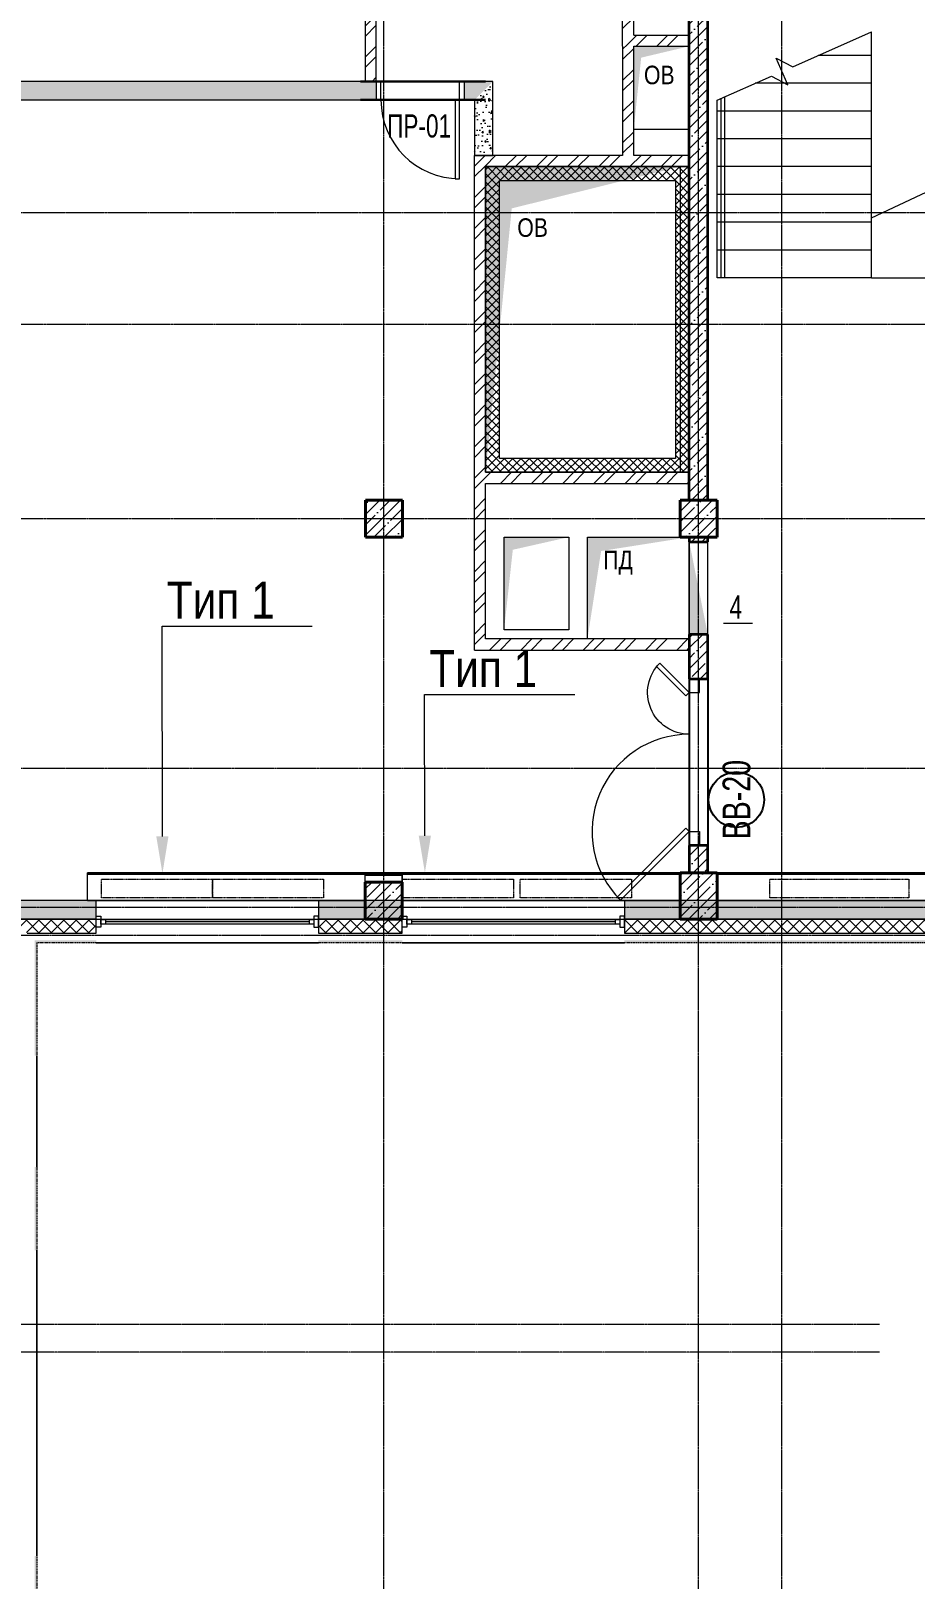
# Model space of a CAD drawing. Header units: millimetres. Extents: x -231292 to 573618, y -153144 to 564035.
# Drawn here: x 29273 to 38822, y 74680 to 91395 of the extents above; entities that cross this region are included whole.
import ezdxf
from ezdxf import colors
from ezdxf.entities.mleader import LeaderData, LeaderLine
from ezdxf.enums import TextEntityAlignment as Align
from ezdxf.math import Vec2, Vec3

# ---------------------------------------------------------------- set-up
doc = ezdxf.new("R2010")
doc.units = ezdxf.units.MM
for name, pattern in [('CENTER2', [28.575, 19.05, -3.175, 3.175, -3.175]), ('DASHED', [19.05, 12.7, -6.35]), ('HIDDEN2', [4.7625, 3.175, -1.5875])]:
    doc.linetypes.add(name, pattern=pattern)
doc.layers.get('0').update_dxf_attribs({"color": 250})
doc.layers.get('Defpoints').update_dxf_attribs({"color": 250})
for name, color, linetype, lineweight in [('A-Wall_Материал_Газоблок_Контур', 250, 'Continuous', 0), ('АР_Витраж марка', 250, 'Continuous', 9), ('АР_Двери', 250, 'Continuous', 9), ('АР_Двери_витраж', 250, 'Continuous', 9), ('АР_Колонны', 250, 'Continuous', 35), ('АР_Окна', 250, 'Continuous', 5), ('АР_Отв. марка', 250, 'Continuous', 9), ('АР_Отопительные приборы', 250, 'HIDDEN2', 0), ('АР_Стены ЖБ', 250, 'Continuous', 35), ('АР_Стены кирпич', 250, 'Continuous', 20), ('АР_Стены ПЕНОблок', 250, 'Continuous', 20), ('АР_Утеплитель', 250, 'Continuous', 0), ('АР_Ф_ЛК', 250, 'Continuous', 5), ('АР_Штриховка', 250, 'Continuous', 0), ('Зашивка радиаторов тип 1 (фанера и МДФ)', 250, 'Continuous', 0), ('Зашивка радиаторов тип 4 (акустик панели_мет.экран с перфор)', 250, 'Continuous', 0), ('Зашивки ГКЛ на всю высоту', 250, 'Continuous', 0), ('КМ_Фахверки', 250, 'Continuous', 80), ('ЛК_Открытая', 250, 'Continuous', 5), ('ОВ_Отверстия', 250, 'Continuous', 5), ('ОВ_Шахты', 250, 'Continuous', 5), ('ОВ_Шахты_блок 4.1', 250, 'Continuous', 5), ('Размеры зашивки ГКЛ', 250, 'Continuous', 0), ('РД_Оси_100', 250, 'Continuous', 0)]:
    doc.layers.add(name, color=color, linetype=linetype, lineweight=lineweight)
for name, color, linetype, lineweight, plot in [('АР_Делит', 250, 'Continuous', 0, False), ('РД_Проем', 250, 'Continuous', 0, False), ('РД_проем_инж перемыч_подсчет', 250, 'Continuous', 30, False)]:
    doc.layers.add(name, color=color, linetype=linetype, lineweight=lineweight, plot=plot)
doc.layers.add('РД_Витраж_вн', color=250, linetype='Continuous')
doc.layers.add('РД_Перемычка инж проемов', color=250, linetype='Continuous')
doc.styles.add('Arial0', font='arial.ttf')
doc.styles.add('Arial_09', font='ARIALN.TTF', dxfattribs={"width": 0.9})
doc.styles.add('style1', font='ARIALN.TTF')
doc.styles.add('ккк', font='isocpeur.ttf', dxfattribs={"width": 0.85, "oblique": 15})
pattern_1 = [(45, (8883.4, 13229.69), (-112.2532, 112.2532), []), (45, (8995.66, 13229.69), (-112.2532, 112.2532), [198.4375, -39.6875, 0, -39.6875])]
pattern_2 = [(45, (8883.4, 13229.69), (-112.2532, 112.2532), []), (45, (8995.66, 13229.69), (-112.2532, 112.2532), [198.4375, -39.6875, 0, -39.6875])]
pattern_3 = [(45, (8883.4, 13229.69), (-168.3798, 168.3798), []), (45, (8995.66, 13229.69), (-168.3798, 168.3798), [])]
pattern_4 = [(45, (8883.4, 13229.69), (-168.3798, 168.3798), []), (45, (8995.66, 13229.69), (-168.3798, 168.3798), [])]

# ---------------------------------------------------------------- blocks, each defined once
blk = doc.blocks.new('СОШ_2200_АР_ОСИ_М100_28.05.24')
at = {"layer": 'АР_Делит', "color": 5, "linetype": 'DASHED'}
blk.add_lwpolyline([(114955, 135155), (114955, -355), (93595.036, -355), (93595.036, 13855), (94145, 13855), (94145, 68320), (66055, 68320), (66055, 13857.73), (83455, 13857.73), (83455, -355), (45245, -355), (45245, 13145), (44695, 13145), (44695, 26755), (45245, 26755), (45245, 68320), (20455, 68320), (20455, 26755), (27955, 26755), (27955, 13145), (-355, 13145), (-355, 100855)], dxfattribs=at)
at = {"layer": 'РД_Оси_100', "linetype": 'CENTER2'}
for p, q in [((24200, -6155), (24200, 139938.679)), ((27600, -6155), (27600, 139938.679)), ((119910, 76200), (-5954.958, 76200)), ((-5954.958, 75000), (119910, 75000)), ((-5954.958, 72900), (95715.503, 72900))]:
    blk.add_line(p, q, dxfattribs=at)
for points in [[(28500, -6155), (28500, 139938.679)], [(119910, 70200), (-5954.958, 70200)], [(95715.503, 68700), (-5454.958, 68700), (-5954.958, 68850)], [(78274.959, 68400), (-5454.958, 68400), (-5954.958, 68250)], [(29555, 64200), (-5454.958, 64200), (-5954.958, 64350)], [(29555, 63900), (-5454.958, 63900), (-5954.958, 63750)]]:
    blk.add_lwpolyline(points, dxfattribs=at)
blk = doc.blocks.new('ЛК_открытая 1 эт 1500')
at = {"layer": 'АР_Ф_ЛК', "color": 5, "lineweight": 0}
for p, q in [((-920, 0), (-920, 2654)), ((-920, 2400), (-343, 2400)), ((-920, 2100), (338, 2100)), ((665, 0), (665, 1956)), ((705, 0), (705, 1938)), ((750, 0), (750, 1918)), ((-920, 1800), (750, 1800)), ((-920, 1500), (750, 1500)), ((-920, 1200), (750, 1200)), ((-920, 900), (750, 900)), ((-920, 600), (750, 600)), ((-920, 300), (750, 300)), ((-920, 0), (750, 0))]:
    blk.add_line(p, q, dxfattribs=at)
blk.add_lwpolyline([(750, 1918), (162, 2177), (-16, 2085), (111, 2371), (-67, 2278), (-920, 2654)], dxfattribs=at)
at = {"layer": 'АР_Ф_ЛК', "lineweight": 0}
blk.add_lwpolyline([(-85, 2071, 0, 150, 0), (-85, 1604, 0, 0, 0), (-85, 0, 0, 0, 0)], format="xyseb", dxfattribs=at)
blk = doc.blocks.new('otv')
at = {"linetype": 'Continuous'}
blk.add_lwpolyline([(0, -1), (0, 0), (1, 0), (1, -1)], close=True, dxfattribs=at)
blk.add_solid([(0, -1), (0, 0), (0.1346, -0.1366), (1, 0)], dxfattribs=at)
blk = doc.blocks.new('MOK-МаркаПроема инж.')
blk.add_line((-1.33, -1.75), (1.8, -1.75))
at = {"color": 0, "style": 'Arial0', "width": 0.7}
blk.add_attdef('АР-ПРОЕМ:Коробка', text='', height=2.5, dxfattribs=at).set_placement((0, 0), align=Align.MIDDLE)
blk = doc.blocks.new('MOK-МаркаПеремычки')
at = {"color": 0, "style": 'ккк', "oblique": 15, "width": 0.85}
blk.add_attdef('АР-ПРОЕМ:ПЕРЕМЫЧКА', text='', height=2.5, dxfattribs=at).set_placement((0, 0), align=Align.MIDDLE)
blk = doc.blocks.new('МаркаВитража1')
at = {"layer": 'Defpoints'}
blk.add_circle((0, 0), 3, dxfattribs=at)
at = {"color": 0, "linetype": 'ByBlock', "lineweight": -2, "style": 'Arial_09', "width": 0.9}
blk.add_attdef('АР-ОКНО:НАИМЕНОВАНИЕ', text='', height=3, dxfattribs=at).set_placement((0, 0), align=Align.MIDDLE)

msp = doc.modelspace()

# ---------------------------------------------------------------- hatches: boundary and pattern name
at = {"layer": 'АР_Штриховка', "linetype": 'Continuous', "lineweight": 0}
h = msp.add_hatch(dxfattribs=at)
h.set_pattern_fill('ANSI32', color=256, scale=25, style=0)
h.set_pattern_definition([(45, (8883.4, 13229.69), (-168.3798, 168.3798), []), (45, (8995.66, 13229.69), (-168.3798, 168.3798), [])])
h.paths.add_polyline_path([(35663.399, 91229.686), (35783.4, 91349.686), (35783.401, 92509.686), (35753.401, 92589.686), (35663.401, 92629.686)], flags=0)
h.paths.add_polyline_path([(35663.401, 92629.686), (35753.401, 92589.686), (35783.401, 92629.686), (35783.402, 93529.686), (35753.402, 93569.686), (35663.402, 93529.686)], flags=0)
h.paths.add_polyline_path([(35663.402, 93529.686), (35753.402, 93569.686), (35783.402, 93649.686), (35783.403, 94169.686), (35663.403, 94169.686)], flags=0)
h.paths.add_polyline_path([(35663.403, 94249.686), (35783.403, 94249.686)], flags=0)
h = msp.add_hatch(dxfattribs=at)
h.set_pattern_fill('ANSI32', color=256, scale=25, style=0)
h.set_pattern_definition([(45, (8883.4, 13229.69), (-168.3798, 168.3798), []), (45, (8995.66, 13229.69), (-168.3798, 168.3798), [])])
h.paths.add_polyline_path([(33003.403, 91929.686), (32883.403, 91929.686), (32883.403, 90849.676), (33003.403, 90849.676)], flags=0)
at = {"layer": 'АР_Штриховка', "linetype": 'Continuous', "lineweight": 5}
h = msp.add_hatch(dxfattribs=at)
h.set_pattern_fill('ANSI35', color=256, scale=25, style=0)
h.set_pattern_definition(pattern_1)
h.paths.add_polyline_path([(36383.403, 86329.686), (36583.403, 86329.686), (36583.403, 86629.686), (36383.403, 86629.686)], flags=0)
h.paths.add_polyline_path([(36383.403, 86629.686), (36583.403, 86629.686), (36583.403, 91929.686), (36383.403, 91929.686)], flags=0)
at = {"layer": 'АР_Штриховка', "linetype": 'Continuous', "lineweight": 0}
h = msp.add_hatch(dxfattribs=at)
h.set_pattern_fill('ANSI32', color=256, scale=25, style=0)
h.set_pattern_definition([(45, (8883.4, 13229.69), (-168.3798, 168.3798), []), (45, (8995.66, 13229.69), (-168.3798, 168.3798), [])])
h.paths.add_polyline_path([(35783.403, 91349.686), (35743.403, 91259.686), (35783.403, 91229.686), (36383.403, 91229.686), (36383.403, 91349.686)], flags=0)
h.paths.add_polyline_path([(35783.4, 91349.686), (35663.399, 91229.686), (35663.403, 91229.686), (35743.403, 91259.686), (35783.403, 91349.686)], flags=0)
h = msp.add_hatch(dxfattribs=at)
h.set_pattern_fill('ANSI32', color=256, scale=25, style=0)
h.set_pattern_definition(pattern_4)
h.paths.add_polyline_path([(35663.403, 90049.686), (35743.403, 90019.686), (35783.403, 90049.686), (35783.403, 91229.686), (35743.403, 91259.686), (35663.403, 91229.686)], flags=0)
h = msp.add_hatch(dxfattribs=at)
h.set_pattern_fill('AR-CONC', color=256, angle=45, style=0)
h.set_pattern_definition([(95, (8883.4, 13229.69), (140.09465, 117.55338), [19.05, -209.55]), (40, (8883.4, 13229.69), (-160.01845, 110.17673), [15.24, -167.6406]), (145.45144, (8895.08, 13239.48), (-19.9238, 227.7301), [16.19, -178.09024]), (91.1842, (8847.48, 13265.6), (221.41024, 161.9534), [28.575, -314.325]), (141.63556, (8865.93, 13279.1), (-7.0866, 342.8268), [24.285, -267.1356]), (36.18415, (8847.48, 13265.6), (-7.0866, 342.8268), [22.86, -251.4597]), (66, (8874.42, 13274.59), (179.51998, 34.89515), [19.05, -209.55]), (11, (8874.42, 13274.59), (-86.53993, 173.9412), [15.24, -167.64]), (116.45145, (8889.38, 13277.5), (92.98005, 208.83634), [16.19, -178.08994]), (82.5, (8883.4, 13229.686), (-57.60547, 61.973414), [0, -165.608, 0, -170.18, 0, -168.275]), (52.5, (8883.4, 13229.69), (-23.58973, 118.087), [0, -97.028, 0, -161.798, 0, -64.135]), (12.5, (8843.35, 13189.634), (99.927863, 91.826196), [0, -63.5, 0, -198.12, 0, -262.89]), (2.5, (8825.39, 13171.67), (86.7639, 122.7224), [0, -82.55, 0, -131.572, 0, -186.69])])
h.paths.add_polyline_path([(28803.403, 90849.676), (28603.403, 90649.676), (33003.403, 90649.676), (33003.403, 90849.676)], flags=0)
h.paths.add_polyline_path([(33953.403, 90849.676), (33953.403, 90649.676), (34063.403, 90649.676), (34263.403, 90849.676)], flags=0)
h = msp.add_hatch(dxfattribs=at)
h.set_pattern_fill('AR-CONC', color=256, angle=-315, style=0)
h.set_pattern_definition([(95, (8883.4, 13229.69), (140.09465, 117.55338), [19.05, -209.55]), (40, (8883.4, 13229.69), (-160.01845, 110.17673), [15.24, -167.6406]), (145.45144, (8895.08, 13239.48), (-19.9238, 227.7301), [16.19, -178.09024]), (91.1842, (8847.48, 13265.6), (221.41024, 161.9534), [28.575, -314.325]), (141.63556, (8865.93, 13279.1), (-7.0866, 342.8268), [24.285, -267.1356]), (36.18415, (8847.48, 13265.6), (-7.0866, 342.8268), [22.86, -251.4597]), (66, (8874.42, 13274.59), (179.51998, 34.89515), [19.05, -209.55]), (11, (8874.42, 13274.59), (-86.53993, 173.9412), [15.24, -167.64]), (116.45145, (8889.38, 13277.5), (92.98005, 208.83634), [16.19, -178.08994]), (82.5, (8883.4, 13229.686), (-57.60547, 61.973414), [0, -165.608, 0, -170.18, 0, -168.275]), (52.5, (8883.4, 13229.69), (-23.58973, 118.087), [0, -97.028, 0, -161.798, 0, -64.135]), (12.5, (8843.35, 13189.634), (99.927863, 91.826196), [0, -63.5, 0, -198.12, 0, -262.89]), (2.5, (8825.39, 13171.67), (86.7639, 122.7224), [0, -82.55, 0, -131.572, 0, -186.69])])
h.paths.add_polyline_path([(34263.403, 90849.676), (34063.403, 90649.676), (34063.403, 90049.686), (34263.403, 90049.686)], flags=0)
h = msp.add_hatch(dxfattribs=at)
h.set_pattern_fill('ANSI32', color=256, scale=25, style=0)
h.set_pattern_definition([(45, (8883.4, 13229.69), (-168.3798, 168.3798), []), (45, (8995.66, 13229.69), (-168.3798, 168.3798), [])])
h.paths.add_polyline_path([(34063.403, 90049.686), (34183.403, 89929.686), (35783.403, 89929.686), (35743.403, 90019.686), (35663.403, 90049.686)], flags=0)
h.paths.add_polyline_path([(35783.403, 90049.686), (35743.403, 90019.686), (35783.403, 89929.686), (36383.403, 89929.686), (36383.403, 90049.686)], flags=0)
h = msp.add_hatch(dxfattribs=at)
h.set_pattern_fill('ANSI32', color=256, scale=25, style=0)
h.set_pattern_definition(pattern_4)
h.paths.add_polyline_path([(34063.403, 84709.686), (34183.403, 84829.686), (34183.403, 86509.686), (34153.403, 86589.686), (34063.403, 86629.686)], flags=0)
h.paths.add_polyline_path([(34063.403, 86629.686), (34153.403, 86589.686), (34183.403, 86629.686), (34183.403, 89929.686), (34063.403, 90049.686)], flags=0)
h = msp.add_hatch(dxfattribs=at)
h.set_pattern_fill('ANSI37', color=256, scale=20, angle=-360, style=0)
h.set_pattern_definition([(45, (8883.4, 13229.686), (-44.90128, 44.90128), []), (135, (8883.4, 13229.686), (-44.90128, -44.90128), [])])
h.paths.add_polyline_path([(34333.403, 89779.686), (34183.403, 89929.686), (34183.403, 86629.686), (34333.403, 86779.686)], flags=0)
h = msp.add_hatch(dxfattribs=at)
h.set_pattern_fill('ANSI37', color=256, scale=20, angle=-360, style=0)
h.set_pattern_definition([(45, (8883.4, 13229.686), (-44.90128, 44.90128), []), (135, (8883.4, 13229.686), (-44.90128, -44.90128), [])])
h.paths.add_polyline_path([(36233.524, 89779.686), (36383.403, 89929.686), (34183.403, 89929.686), (34333.403, 89779.686)], flags=0)
h = msp.add_hatch(dxfattribs=at)
h.set_pattern_fill('ANSI37', color=256, scale=20, style=0)
h.set_pattern_definition([(45, (8883.4, 13229.686), (-44.90128, 44.90128), []), (135, (8883.4, 13229.686), (-44.90128, -44.90128), [])])
h.paths.add_polyline_path([(36235.954, 86779.686), (36386.075, 86629.686), (36383.403, 89929.686), (36233.524, 89779.686)], flags=0)
h = msp.add_hatch(dxfattribs=at)
h.set_pattern_fill('ANSI37', color=256, scale=20, style=0)
h.set_pattern_definition([(45, (8883.4, 13229.686), (-44.90128, 44.90128), []), (135, (8883.4, 13229.686), (-44.90128, -44.90128), [])])
h.paths.add_polyline_path([(34333.403, 86779.686), (34183.403, 86629.686), (36386.075, 86629.686), (36235.954, 86779.686)], flags=0)
h = msp.add_hatch(dxfattribs=at)
h.set_pattern_fill('ANSI32', color=256, scale=25, style=0)
h.set_pattern_definition(pattern_3)
h.paths.add_polyline_path([(34183.403, 86629.686), (34153.403, 86589.686), (34183.403, 86509.686), (36383.403, 86509.686), (36383.403, 86629.686)], flags=0)
at = {"layer": 'АР_Штриховка', "linetype": 'Continuous', "lineweight": 5}
h = msp.add_hatch(dxfattribs=at)
h.set_pattern_fill('ANSI35', color=256, scale=25, style=0)
h.set_pattern_definition(pattern_2)
h.paths.add_polyline_path([(32885.488, 85929.686), (33285.488, 85929.686), (33285.488, 86329.686), (32885.488, 86329.686)], flags=0)
h = msp.add_hatch(dxfattribs=at)
h.set_pattern_fill('ANSI35', color=256, scale=25, style=0)
h.set_pattern_definition(pattern_2)
h.paths.add_polyline_path([(36283.403, 85929.686), (36683.403, 85929.686), (36683.403, 86329.686), (36283.403, 86329.686)], flags=0)
h = msp.add_hatch(dxfattribs=at)
h.set_pattern_fill('ANSI35', color=256, scale=25, style=0)
h.set_pattern_definition(pattern_1)
h.paths.add_polyline_path([(36383.403, 82304.686), (36583.403, 82304.686), (36583.403, 82599.686), (36383.403, 82599.686)], flags=0)
h.paths.add_polyline_path([(36383.403, 84400.659), (36583.403, 84400.659), (36583.403, 84879.686), (36383.403, 84879.686)], flags=0)
h.paths.add_polyline_path([(36383.403, 85879.686), (36583.403, 85879.686), (36583.403, 85929.686), (36383.403, 85929.686)], flags=0)
at = {"layer": 'АР_Штриховка', "linetype": 'Continuous', "lineweight": 0}
h = msp.add_hatch(dxfattribs=at)
h.set_pattern_fill('ANSI32', color=256, scale=25, style=0)
h.set_pattern_definition(pattern_3)
h.paths.add_polyline_path([(36383.403, 84709.686), (36383.403, 84829.686), (34183.403, 84829.686), (34063.403, 84709.686)], flags=0)
at = {"layer": 'АР_Штриховка', "linetype": 'Continuous', "lineweight": 5}
h = msp.add_hatch(dxfattribs=at)
h.set_pattern_fill('ANSI35', color=256, scale=25, style=0)
h.set_pattern_definition(pattern_2)
h.paths.add_polyline_path([(36283.403, 81804.686), (36683.403, 81804.686), (36683.403, 82304.686), (36283.403, 82304.686)], flags=0)
h = msp.add_hatch(dxfattribs=at)
h.set_pattern_fill('ANSI35', color=256, scale=25, style=0)
h.set_pattern_definition(pattern_2)
h.paths.add_polyline_path([(32883.403, 81804.688), (33283.403, 81804.688), (33283.403, 82204.688), (32883.403, 82204.688)], flags=0)
at = {"layer": 'АР_Штриховка', "linetype": 'Continuous', "lineweight": 0}
h = msp.add_hatch(dxfattribs=at)
h.set_pattern_fill('AR-CONC', color=256, style=0)
h.set_pattern_definition([(50, (8883.4, 13229.69), (182.18467, -15.93909), [19.05, -209.55]), (355, (8883.4, 13229.69), (-35.24342, 191.05685), [15.24, -167.6406]), (100.45144, (8898.58, 13228.36), (146.94125, 175.11775), [16.19, -178.09024]), (46.1842, (8883.4, 13280.49), (271.07904, -42.0423), [28.575, -314.325]), (96.63556, (8906, 13276.98), (237.4041, 247.4261), [24.285, -267.1356]), (351.18415, (8883.4, 13280.5), (237.4041, 247.4261), [22.86, -251.4597]), (21, (8908.8, 13267.79), (151.6144, -102.2652), [19.05, -209.55]), (326, (8908.8, 13267.79), (61.80203, 184.18797), [15.24, -167.64]), (71.45145, (8921.44, 13259.26), (213.41642, 81.92277), [16.19, -178.08994]), (37.5, (8883.4, 13229.686), (3.088603, 84.55504), [0, -165.608, 0, -170.18, 0, -168.275]), (7.5, (8883.4, 13229.69), (66.81966, 100.18057), [0, -97.028, 0, -161.798, 0, -64.135]), (327.5, (8826.76, 13229.686), (135.590595, -5.728744), [0, -63.5, 0, -198.12, 0, -262.89]), (317.5, (8801.36, 13229.69), (148.12918, 25.42649), [0, -82.55, 0, -131.572, 0, -186.69])])
h.paths.add_polyline_path([(54383.403, 81804.69), (54583.403, 82004.69), (35683.403, 82004.69), (35683.403, 81804.69)], flags=0)
h.paths.add_polyline_path([(33283.403, 81804.69), (33283.403, 82004.69), (32378.403, 82004.69), (32378.403, 81804.69)], flags=0)
h.paths.add_polyline_path([(29978.403, 81804.69), (29978.403, 82004.69), (28883.403, 82004.69), (29083.403, 81804.69)], flags=0)
h = msp.add_hatch(dxfattribs=at)
h.set_pattern_fill('ANSI37', color=256, scale=30, style=0)
h.set_pattern_definition([(45, (8883.4, 13229.69), (-67.35192, 67.35192), []), (135, (8883.4, 13229.69), (-67.35192, -67.35192), [])])
h.paths.add_polyline_path([(54233.403, 81654.69), (54383.403, 81804.69), (35683.403, 81804.69), (35683.403, 81654.69)], flags=0)
h.paths.add_polyline_path([(33283.403, 81654.69), (33283.403, 81804.69), (32378.403, 81804.69), (32378.403, 81654.69)], flags=0)
h.paths.add_polyline_path([(29978.403, 81654.69), (29978.403, 81804.69), (29083.403, 81804.69), (29233.403, 81654.69)], flags=0)
h = msp.add_hatch(dxfattribs=at)
h.set_pattern_fill('_U', color=256, style=0, pattern_type=0)
h.set_pattern_definition([(360, (8883.4027, 13229.6861), (-3e-17, 1), [])])
h.paths.add_polyline_path([(54128.403, 81549.69), (54153.403, 81574.69), (35683.403, 81574.69), (35683.403, 81549.69)], flags=0)
h.paths.add_polyline_path([(33283.403, 81549.69), (33283.403, 81574.69), (32378.403, 81574.69), (32378.403, 81549.69)], flags=0)
h.paths.add_polyline_path([(29978.403, 81549.69), (29978.403, 81574.69), (29313.403, 81574.69), (29338.403, 81549.69)], flags=0)
h = msp.add_hatch(dxfattribs=at)
h.set_pattern_fill('_U', color=256, angle=-360, style=0, pattern_type=0)
h.set_pattern_definition([(360, (8883.4027, 13229.6861), (2e-16, 1), [])])
h.paths.add_polyline_path([(29338.403, 81549.69), (29313.403, 81574.69), (29313.403, 80329.686), (29338.403, 80329.686)], flags=0)
h.paths.add_polyline_path([(29338.403, 79129.686), (29313.403, 79129.686), (29313.403, 78229.686), (29338.403, 78229.686)], flags=0)
h.paths.add_polyline_path([(29338.403, 74929.686), (29313.403, 74929.686), (29313.403, 64729.686), (29338.403, 64729.686)], flags=0)
h.paths.add_polyline_path([(29338.403, 63529.686), (29313.403, 63529.686), (29313.403, 62629.686), (29338.403, 62629.686)], flags=0)
h.paths.add_polyline_path([(29338.403, 61429.686), (29313.403, 61429.686), (29313.403, 60529.686), (29338.403, 60529.686)], flags=0)
h.paths.add_polyline_path([(29338.403, 57229.686), (29313.403, 57229.686), (29313.403, 55429.686), (29338.403, 55429.686)], flags=0)
h.paths.add_polyline_path([(29338.403, 54229.686), (29313.403, 54229.686), (29313.403, 53329.686), (29338.403, 53329.686)], flags=0)
h.paths.add_polyline_path([(29338.403, 52129.686), (29313.403, 52129.686), (29313.403, 51229.686), (29338.403, 51229.686)], flags=0)
h.paths.add_polyline_path([(29338.403, 47929.686), (29313.403, 47929.686), (29313.403, 46929.686), (29338.403, 46929.686)], flags=0)
at = {"layer": 'ОВ_Отверстия', "linetype": 'Continuous', "lineweight": 5}
for points in [[(36383.403, 85879.686), (36383.403, 84879.686), (36483.403, 85379.686)], [(36383.403, 84879.686), (36583.403, 84879.686), (36483.403, 85379.686)]]:
    msp.add_hatch(color=256, dxfattribs=at).paths.add_polyline_path(points, flags=0)

# ---------------------------------------------------------------- linework, layer by layer
at = {"layer": 'A-Wall_Материал_Газоблок_Контур', "linetype": 'Continuous', "lineweight": 0}
for p, q in [((32378.403, 82004.69), (29978.403, 82004.69)), ((35683.403, 82004.69), (33283.403, 82004.69)), ((29978.403, 81549.69), (32378.403, 81549.69)), ((33283.403, 81549.69), (35683.403, 81549.69)), ((29338.403, 79129.686), (29338.403, 80329.686)), ((29338.403, 74929.686), (29338.403, 78229.686))]:
    msp.add_line(p, q, dxfattribs=at)
at = {"layer": 'АР_Двери', "linetype": 'Continuous', "lineweight": 9}
for points in [[(33053.403, 90849.676), (33003.403, 90849.676), (33003.403, 90649.676), (33053.403, 90649.676)], [(33903.403, 90849.676), (33953.403, 90849.676), (33953.403, 90649.676), (33903.403, 90649.676)], [(33903.403, 90649.676), (33853.403, 90649.676), (33853.403, 89799.676), (33903.403, 89799.676)]]:
    msp.add_lwpolyline(points, close=True, dxfattribs=at)
msp.add_arc((33903.403, 90649.676), 850, 180, 270, dxfattribs=at)
at = {"layer": 'АР_Двери_витраж', "linetype": 'Continuous', "lineweight": 9}
for points in [[(36065.205, 84568.857), (36029.849, 84533.502), (36348.047, 84215.304), (36383.403, 84250.659)], [(36493.403, 84250.659), (36493.403, 84400.659), (36383.403, 84400.659), (36383.403, 84250.659)], [(36383.403, 82750.659), (36348.047, 82786.015), (35605.585, 82043.553), (35640.941, 82008.197)], [(36493.403, 82750.659), (36493.403, 82600.659), (36383.403, 82600.659), (36383.403, 82750.659)]]:
    msp.add_lwpolyline(points, close=True, dxfattribs=at)
at = {"layer": 'АР_Двери_витраж', "linetype": 'Continuous', "lineweight": 9, "extrusion": (0, 0, -1)}
msp.add_arc((-36383.403, 84250.659), 450, 270, 45, dxfattribs=at)
at = {"layer": 'АР_Двери_витраж', "linetype": 'Continuous', "lineweight": 9}
msp.add_arc((36383.403, 82750.659), 1050, 90, 225, dxfattribs=at)
at = {"layer": 'АР_Колонны', "linetype": 'HIDDEN2', "lineweight": 25}
for p, q in [((32885.488, 86329.686), (33285.488, 86329.686)), ((32885.488, 85929.686), (32885.488, 86329.686)), ((33285.488, 86329.686), (33285.488, 85929.686)), ((36283.403, 86329.686), (36683.403, 86329.686)), ((36283.403, 85929.686), (36283.403, 86329.686)), ((36683.403, 86329.686), (36683.403, 85929.686)), ((33285.488, 85929.686), (32885.488, 85929.686)), ((36683.403, 85929.686), (36283.403, 85929.686)), ((36283.403, 82304.686), (36683.403, 82304.686)), ((36283.403, 81804.686), (36283.403, 82304.686)), ((36683.403, 82304.686), (36683.403, 81804.686)), ((32883.403, 82204.688), (33283.403, 82204.688)), ((32883.403, 81804.688), (32883.403, 82204.688)), ((33283.403, 82204.688), (33283.403, 81804.688)), ((33283.403, 81804.688), (32883.403, 81804.688)), ((36683.403, 81804.686), (36283.403, 81804.686))]:
    msp.add_line(p, q, dxfattribs=at)
at = {"layer": 'АР_Колонны', "linetype": 'Continuous', "lineweight": 35}
for p, q in [((32885.488, 86329.686), (33285.488, 86329.686)), ((32885.488, 85929.686), (32885.488, 86329.686)), ((33285.488, 85929.686), (33285.488, 86329.686)), ((36283.403, 86329.686), (36683.403, 86329.686)), ((36283.403, 85929.686), (36283.403, 86329.686)), ((36683.403, 85929.686), (36683.403, 86329.686)), ((32885.488, 85929.686), (33285.488, 85929.686)), ((36283.403, 85929.686), (36683.403, 85929.686)), ((36283.403, 82304.686), (36683.403, 82304.686)), ((36283.403, 81804.686), (36283.403, 82304.686)), ((36683.403, 81804.686), (36683.403, 82304.686)), ((32883.403, 82204.688), (33283.403, 82204.688)), ((32883.403, 81804.688), (32883.403, 82204.688)), ((33283.403, 81804.688), (33283.403, 82204.688)), ((32883.403, 81804.688), (33283.403, 81804.688)), ((36283.403, 81804.686), (36683.403, 81804.686))]:
    msp.add_line(p, q, dxfattribs=at)
at = {"layer": 'АР_Окна', "linetype": 'Continuous', "lineweight": 5}
for p, q in [((32378.403, 82004.69), (29978.403, 82004.69)), ((35683.403, 82004.69), (33283.403, 82004.69)), ((30078.403, 81802.19), (30078.403, 81752.19)), ((32278.403, 81777.19), (30078.403, 81777.19)), ((32278.403, 81802.19), (32278.403, 81752.19)), ((33383.403, 81802.19), (33383.403, 81752.19)), ((35583.403, 81777.19), (33383.403, 81777.19)), ((35583.403, 81802.19), (35583.403, 81752.19)), ((32378.403, 81549.69), (29978.403, 81549.69)), ((35683.403, 81549.69), (33283.403, 81549.69)), ((29338.403, 80329.686), (29338.403, 79129.686)), ((29338.403, 78229.686), (29338.403, 74929.686))]:
    msp.add_line(p, q, dxfattribs=at)
for points in [[(30028.403, 81717.19), (29978.403, 81717.19), (29978.403, 81837.19), (30028.403, 81837.19)], [(32328.403, 81802.19), (32328.403, 81752.19), (30028.403, 81752.19), (30028.403, 81802.19)], [(32328.403, 81717.19), (32378.403, 81717.19), (32378.403, 81837.19), (32328.403, 81837.19)], [(33333.403, 81717.19), (33283.403, 81717.19), (33283.403, 81837.19), (33333.403, 81837.19)], [(35633.403, 81802.19), (35633.403, 81752.19), (33333.403, 81752.19), (33333.403, 81802.19)], [(35633.403, 81717.19), (35683.403, 81717.19), (35683.403, 81837.19), (35633.403, 81837.19)]]:
    msp.add_lwpolyline(points, close=True, dxfattribs=at)
at = {"layer": 'АР_Отопительные приборы'}
for points in [[(30034.549, 82234.69), (31234.549, 82234.69), (31234.549, 82034.69), (30034.549, 82034.69)], [(31234.549, 82234.69), (32434.549, 82234.69), (32434.549, 82034.69), (31234.549, 82034.69)], [(33285.224, 82234.69), (34485.224, 82234.69), (34485.224, 82034.69), (33285.224, 82034.69)], [(34558.403, 82234.69), (35758.403, 82234.69), (35758.403, 82034.69), (34558.403, 82034.69)], [(37253.723, 82234.69), (38753.723, 82234.69), (38753.723, 82034.69), (37253.723, 82034.69)]]:
    msp.add_lwpolyline(points, close=True, dxfattribs=at)
at = {"layer": 'АР_Стены ЖБ', "linetype": 'Continuous', "lineweight": 35}
for p, q in [((36383.403, 86329.686), (36383.403, 91929.686)), ((36583.403, 86329.686), (36583.403, 91929.686)), ((36383.403, 86329.686), (36583.403, 86329.686)), ((36583.403, 85929.686), (36383.403, 85929.686)), ((36383.403, 85929.686), (36383.403, 85879.686)), ((36583.403, 85879.686), (36583.403, 85929.686)), ((36383.403, 85879.686), (36583.403, 85879.686)), ((36583.403, 84879.686), (36383.403, 84879.686)), ((36383.403, 84879.686), (36383.403, 84400.659)), ((36583.403, 84400.659), (36583.403, 84879.686)), ((36383.403, 84400.659), (36583.403, 84400.659)), ((36583.403, 82599.686), (36383.403, 82599.686)), ((36383.403, 82599.686), (36383.403, 82304.686)), ((36583.403, 82304.686), (36583.403, 82599.686)), ((36383.403, 82304.686), (36583.403, 82304.686))]:
    msp.add_line(p, q, dxfattribs=at)
at = {"layer": 'АР_Стены ЖБ', "linetype": 'Continuous', "lineweight": 40}
for p, q in [((33285.488, 86329.686), (32885.488, 86329.686)), ((32885.488, 86329.686), (32885.488, 85929.686)), ((33285.488, 85929.686), (33285.488, 86329.686)), ((36683.403, 86329.686), (36283.403, 86329.686)), ((36283.403, 86329.686), (36283.403, 85929.686)), ((36683.403, 85929.686), (36683.403, 86329.686)), ((32885.488, 85929.686), (33285.488, 85929.686)), ((36283.403, 85929.686), (36683.403, 85929.686)), ((36683.403, 82304.686), (36283.403, 82304.686)), ((36283.403, 82304.686), (36283.403, 81804.686)), ((36683.403, 81804.686), (36683.403, 82304.686)), ((33283.403, 82204.688), (32883.403, 82204.688)), ((32883.403, 82204.688), (32883.403, 81804.688)), ((33283.403, 81804.688), (33283.403, 82204.688)), ((32883.403, 81804.688), (33283.403, 81804.688)), ((36283.403, 81804.686), (36683.403, 81804.686))]:
    msp.add_line(p, q, dxfattribs=at)
at = {"layer": 'АР_Стены кирпич', "linetype": 'Continuous', "lineweight": 20}
for p, q in [((35663.399, 91229.686), (35663.403, 94169.686)), ((35783.4, 91349.686), (35783.401, 92509.686)), ((32883.403, 91929.686), (32883.403, 90849.676)), ((33003.403, 90849.676), (33003.403, 91929.686)), ((35783.4, 91349.686), (36383.403, 91349.686)), ((36383.403, 91229.686), (36383.403, 91349.686)), ((35663.399, 91229.686), (35663.403, 91229.686)), ((35663.399, 91229.686), (35663.399, 91229.686)), ((35663.403, 91229.686), (35663.403, 90049.686)), ((35783.403, 90049.686), (35783.403, 91229.686)), ((35783.403, 91229.686), (36383.403, 91229.686)), ((32883.403, 90849.676), (33003.403, 90849.676)), ((35663.403, 90049.686), (34063.403, 90049.686)), ((34063.403, 84709.686), (34063.403, 90049.686)), ((34183.403, 89929.686), (36383.403, 89929.686)), ((34183.403, 86629.686), (34183.403, 89929.686)), ((36383.403, 90049.686), (35783.403, 90049.686)), ((36383.403, 89929.686), (36383.403, 90049.686)), ((36383.403, 86629.686), (34183.403, 86629.686)), ((36383.403, 86509.686), (36383.403, 86629.686)), ((34183.403, 86509.686), (36383.403, 86509.686)), ((34183.403, 84829.686), (34183.403, 86509.686)), ((36383.403, 84829.686), (34183.403, 84829.686)), ((36383.403, 84709.686), (36383.403, 84829.686)), ((34063.403, 84709.686), (36383.403, 84709.686))]:
    msp.add_line(p, q, dxfattribs=at)
at = {"layer": 'АР_Стены ПЕНОблок', "linetype": 'Continuous', "lineweight": 20}
for p, q in [((33003.403, 90849.676), (28803.403, 90849.676)), ((33953.403, 90849.676), (33953.403, 90649.676)), ((34263.403, 90849.676), (33953.403, 90849.676)), ((34263.403, 90049.686), (34263.403, 90849.676)), ((28603.403, 90649.676), (33003.403, 90649.676)), ((33953.403, 90649.676), (34063.403, 90649.676)), ((34063.403, 90649.676), (34063.403, 90049.686)), ((34063.403, 90049.686), (34263.403, 90049.686)), ((29978.403, 82004.69), (28883.403, 82004.69)), ((29978.403, 81804.69), (29978.403, 82004.69)), ((33283.403, 82004.69), (32378.403, 82004.69)), ((32378.403, 82004.69), (32378.403, 81804.69)), ((33283.403, 81804.69), (33283.403, 82004.69)), ((54583.403, 82004.69), (35683.403, 82004.69)), ((35683.403, 82004.69), (35683.403, 81804.69)), ((29083.403, 81804.69), (29978.403, 81804.69)), ((32378.403, 81804.69), (33283.403, 81804.69)), ((35683.403, 81804.69), (54383.403, 81804.69))]:
    msp.add_line(p, q, dxfattribs=at)
at = {"layer": 'АР_Утеплитель', "linetype": 'Continuous', "lineweight": 0}
for p, q in [((34183.403, 89929.686), (34183.403, 86629.686)), ((36383.403, 89929.686), (34183.403, 89929.686)), ((36386.075, 86629.686), (36383.403, 89929.686)), ((34333.403, 86779.686), (34333.403, 89779.686)), ((34333.403, 89779.686), (36233.524, 89779.686)), ((36233.524, 89779.686), (36235.954, 86779.686)), ((36235.954, 86779.686), (34333.403, 86779.686)), ((34183.403, 86629.686), (36386.075, 86629.686)), ((29978.403, 81804.69), (29083.403, 81804.69)), ((29978.403, 81654.69), (29978.403, 81804.69)), ((33283.403, 81804.69), (32378.403, 81804.69)), ((32378.403, 81804.69), (32378.403, 81654.69)), ((33283.403, 81654.69), (33283.403, 81804.69)), ((54383.403, 81804.69), (35683.403, 81804.69)), ((35683.403, 81804.69), (35683.403, 81654.69)), ((29233.403, 81654.69), (29978.403, 81654.69)), ((32378.403, 81654.69), (33283.403, 81654.69)), ((35683.403, 81654.69), (54233.403, 81654.69))]:
    msp.add_line(p, q, dxfattribs=at)
at = {"layer": 'Зашивка радиаторов тип 1 (фанера и МДФ)', "linetype": 'Continuous', "lineweight": 0}
for p, q in [((29883.403, 82004.69), (29883.403, 82304.69)), ((32881.582, 82304.69), (29883.403, 82304.69)), ((32881.582, 82292.19), (29883.403, 82292.19)), ((29883.403, 82292.19), (32881.582, 82292.19)), ((32881.582, 82004.69), (32881.582, 82304.69)), ((33285.224, 82004.69), (33285.224, 82304.69)), ((36283.403, 82304.69), (33285.224, 82304.69)), ((36283.403, 82292.19), (33285.224, 82292.19)), ((33285.224, 82292.19), (36283.403, 82292.19)), ((36283.403, 82004.69), (36283.403, 82304.69)), ((29883.403, 82004.69), (32881.582, 82004.69)), ((33285.224, 82004.69), (36283.403, 82004.69))]:
    msp.add_line(p, q, dxfattribs=at)
at = {"layer": 'Зашивка радиаторов тип 4 (акустик панели_мет.экран с перфор)', "linetype": 'Continuous', "lineweight": 0}
for p, q in [((36683.403, 82304.69), (36683.403, 82292.19)), ((42233.403, 82304.688), (36683.403, 82304.69)), ((36683.403, 82292.19), (36683.403, 82004.69)), ((42233.403, 82292.188), (36683.403, 82292.19)), ((36683.403, 82292.19), (42233.403, 82292.188)), ((36683.403, 82004.69), (42233.403, 82004.688))]:
    msp.add_line(p, q, dxfattribs=at)
at = {"layer": 'Зашивки ГКЛ на всю высоту', "linetype": 'Continuous', "lineweight": 0}
for p, q in [((33283.392, 82304.688), (32883.403, 82304.645)), ((32883.413, 82204.645), (32883.403, 82304.645)), ((32883.404, 82292.145), (33283.393, 82292.188)), ((33283.393, 82292.188), (32883.404, 82292.145)), ((32883.405, 82279.645), (33283.395, 82279.688)), ((33283.395, 82279.688), (32883.405, 82279.645)), ((33283.393, 82292.188), (33283.392, 82304.688)), ((33283.395, 82279.688), (33283.393, 82292.188)), ((33283.403, 82204.688), (33283.395, 82279.688)), ((32883.413, 82204.645), (33283.403, 82204.688))]:
    msp.add_line(p, q, dxfattribs=at)
at = {"layer": 'КМ_Фахверки', "lineweight": 5}
msp.add_lwpolyline([(79583.403, 81804.686), (103283.403, 81804.103), (103283.403, 13129.686), (123583.403, 13129.686), (123583.371, 148129.686), (81883.406, 148129.686), (81883.406, 142129.686), (46283.403, 142129.686), (46283.403, 113829.686), (8783.403, 113829.686), (8783.403, 26629.686), (36583.403, 26629.686), (36583.403, 39729.686), (29083.403, 39729.686), (29083.403, 81804.686), (54383.403, 81804.686), (54383.403, 13129.686), (92083.403, 13129.686), (92083.403, 26829.686), (74683.402, 26829.694), (74683.401, 81804.686), (79584.99, 81804.686)], dxfattribs=at)
at = {"layer": 'ЛК_Открытая'}
for p, q in [((38353.403, 89376.798), (52613.403, 96094.992)), ((38353.403, 88729.686), (52613.403, 88729.686))]:
    msp.add_line(p, q, dxfattribs=at)
at = {"layer": 'ОВ_Отверстия', "linetype": 'Continuous', "lineweight": 9}
for p, q in [((36383.403, 84879.686), (36383.403, 85879.686)), ((36383.403, 85879.686), (36583.403, 85879.686)), ((36583.403, 84879.686), (36583.403, 85879.686)), ((36383.403, 84879.686), (36583.403, 84879.686))]:
    msp.add_line(p, q, dxfattribs=at)
at = {"layer": 'РД_Витраж_вн', "linetype": 'Continuous', "lineweight": -3}
for p, q in [((36383.403, 84399.686), (36383.403, 82599.686)), ((36583.403, 84399.686), (36583.403, 82599.686))]:
    msp.add_line(p, q, dxfattribs=at)
at = {"layer": 'РД_Проем', "linetype": 'Continuous', "lineweight": 0}
for p, q in [((33953.403, 90849.676), (33003.403, 90849.676)), ((33953.403, 90649.676), (33003.403, 90649.676))]:
    msp.add_line(p, q, dxfattribs=at)
at = {"layer": 'РД_проем_инж перемыч_подсчет', "linetype": 'Continuous', "lineweight": 30}
for p, q in [((34183.403, 90849.676), (32833.403, 90849.676)), ((34183.403, 90649.676), (32833.403, 90649.676))]:
    msp.add_line(p, q, dxfattribs=at)

# ---------------------------------------------------------------- block references
at = {"layer": 'АР_Витраж марка', "linetype": 'Continuous', "lineweight": 9, "xscale": 100, "yscale": 100, "zscale": 100, "rotation": 89.99999999999999}
msp.add_blockref('МаркаВитража1', (36892.795, 83094.694), dxfattribs=at).add_auto_attribs({'АР-ОКНО:НАИМЕНОВАНИЕ': 'ВВ-20'})
at = {"layer": 'АР_Отв. марка', "linetype": 'Continuous', "lineweight": 9, "xscale": 100, "yscale": 100, "zscale": 100}
msp.add_blockref('MOK-МаркаПроема инж.', (36886.143, 85174.946, -120), dxfattribs=at).add_auto_attribs({'АР-ПРОЕМ:Коробка': '4'})
at = {"layer": 'ЛК_Открытая', "xscale": -1}
msp.add_blockref('ЛК_открытая 1 эт 1500', (37433.403, 88729.686), dxfattribs=at)
at = {"layer": 'ОВ_Шахты_блок 4.1'}
for p, xscale, yscale in [((35783.403, 91229.686), 600, 900), ((34183.403, 89929.686), 2100, 3300), ((34383.403, 85929.686), 700, 1000), ((35283.403, 85929.686), 1100, 1100)]:
    msp.add_blockref('otv', p, dxfattribs=dict(at, xscale=xscale, yscale=yscale))
at = {"layer": 'РД_Оси_100'}
msp.add_blockref('СОШ_2200_АР_ОСИ_М100_28.05.24', (8883.403, 13229.686), dxfattribs=at)
at = {"layer": 'РД_Перемычка инж проемов', "linetype": 'Continuous', "lineweight": -3}
ref = msp.add_blockref('MOK-МаркаПеремычки', (33465.425, 90369.491, 200), dxfattribs=dict(at, xscale=100, yscale=100, zscale=100))
ref.add_attrib('АР-ПРОЕМ:ПЕРЕМЫЧКА', 'ПР-01', dxfattribs={"layer": '0', "color": 0, "height": 250, "style": 'Arial0', "width": 0.7}).set_placement((33465.425, 90369.491, 200), align=Align.MIDDLE)

# ---------------------------------------------------------------- texts
at = {"layer": 'ОВ_Шахты', "char_height": 200, "attachment_point": 5, "style": 'style1'}
for s, insert, width in [('ОВ', (36059.575, 90918.201), 600.51575), ('ОВ', (34691.794, 89270.332), 1850), ('ПД', (35614.298, 85653.739), 700)]:
    msp.add_mtext(s, dxfattribs=dict(at, insert=insert, width=width))

# ---------------------------------------------------------------- leaders
at = {"layer": 'Размеры зашивки ГКЛ'}
ml = msp.add_multileader_mtext('Standard', dxfattribs=at)
ml.set_content('\\pxsm1;Тип 1 ', color=(0, 0, 138), style='style1')
ml.set_leader_properties(color=256, linetype='ByLayer', lineweight=9)
ml.build(insert=Vec2(0, 0))
ml.multileader.update_dxf_attribs({"has_dogleg": 0, "text_left_attachment_type": 6, "text_right_attachment_type": 6, "text_bottom_attachment_type": 10, "dogleg_length": 25, "arrow_head_size": 400})
ctx = ml.context
ctx.base_point, ctx.char_height, ctx.arrow_head_size, ctx.landing_gap_size, ctx.plane_origin = Vec3(30690.009, 84969.102), 400, 400, 50, Vec3(23830.821, 91294.607)
ctx.left_attachment, ctx.right_attachment, ctx.top_attachment = 6, 6, 10
notes = []
notes.append((ctx, [(0, (1, 1, 0), (30665.009, 84969.102), (1, 0), 25, [(1, [(30693.426, 82298.128)], 0, [])])]))
ctx.mtext.insert, ctx.mtext.width, ctx.mtext.defined_height, ctx.mtext.line_spacing_factor, ctx.mtext.flow_direction = Vec3(30740.009, 85449.102), 1668.44707, 600, 0.3, 5
ml = msp.add_multileader_mtext('Standard', dxfattribs=at)
ml.set_content('\\pxsm1;Тип 1 ', color=(0, 0, 138), style='style1')
ml.set_leader_properties(color=256, linetype='ByLayer', lineweight=9)
ml.build(insert=Vec2(0, 0))
ml.multileader.update_dxf_attribs({"has_dogleg": 0, "text_left_attachment_type": 6, "text_right_attachment_type": 6, "text_bottom_attachment_type": 10, "dogleg_length": 25, "arrow_head_size": 400})
ctx = ml.context
ctx.base_point, ctx.char_height, ctx.arrow_head_size, ctx.landing_gap_size, ctx.plane_origin = Vec3(33524.781, 84229.686), 400, 400, 50, Vec3(26665.593, 91027.287)
ctx.left_attachment, ctx.right_attachment, ctx.top_attachment = 6, 6, 10
notes.append((ctx, [(0, (1, 1, 0), (33499.781, 84229.686), (1, 0), 25, [(1, [(33528.199, 82304.69)], 0, [])])]))
ctx.mtext.insert, ctx.mtext.width, ctx.mtext.defined_height, ctx.mtext.line_spacing_factor, ctx.mtext.flow_direction = Vec3(33574.781, 84709.686), 1668.44707, 600, 0.3, 5
for ctx, leaders in notes:
    for number, flags, end, landing, length, lines in leaders:
        leader = LeaderData()
        leader.index, (leader.has_last_leader_line, leader.has_dogleg_vector, leader.attachment_direction) = number, flags
        leader.last_leader_point, leader.dogleg_vector, leader.dogleg_length = Vec3(end), Vec3(landing), length
        for number, points, colour, breaks in lines:
            line = LeaderLine()
            line.index, line.vertices, line.color, line.breaks = number, Vec3.list(points), colors.encode_raw_color(colour), breaks
            leader.lines.append(line)
        ctx.leaders.append(leader)

doc.saveas('drawing.dxf')
